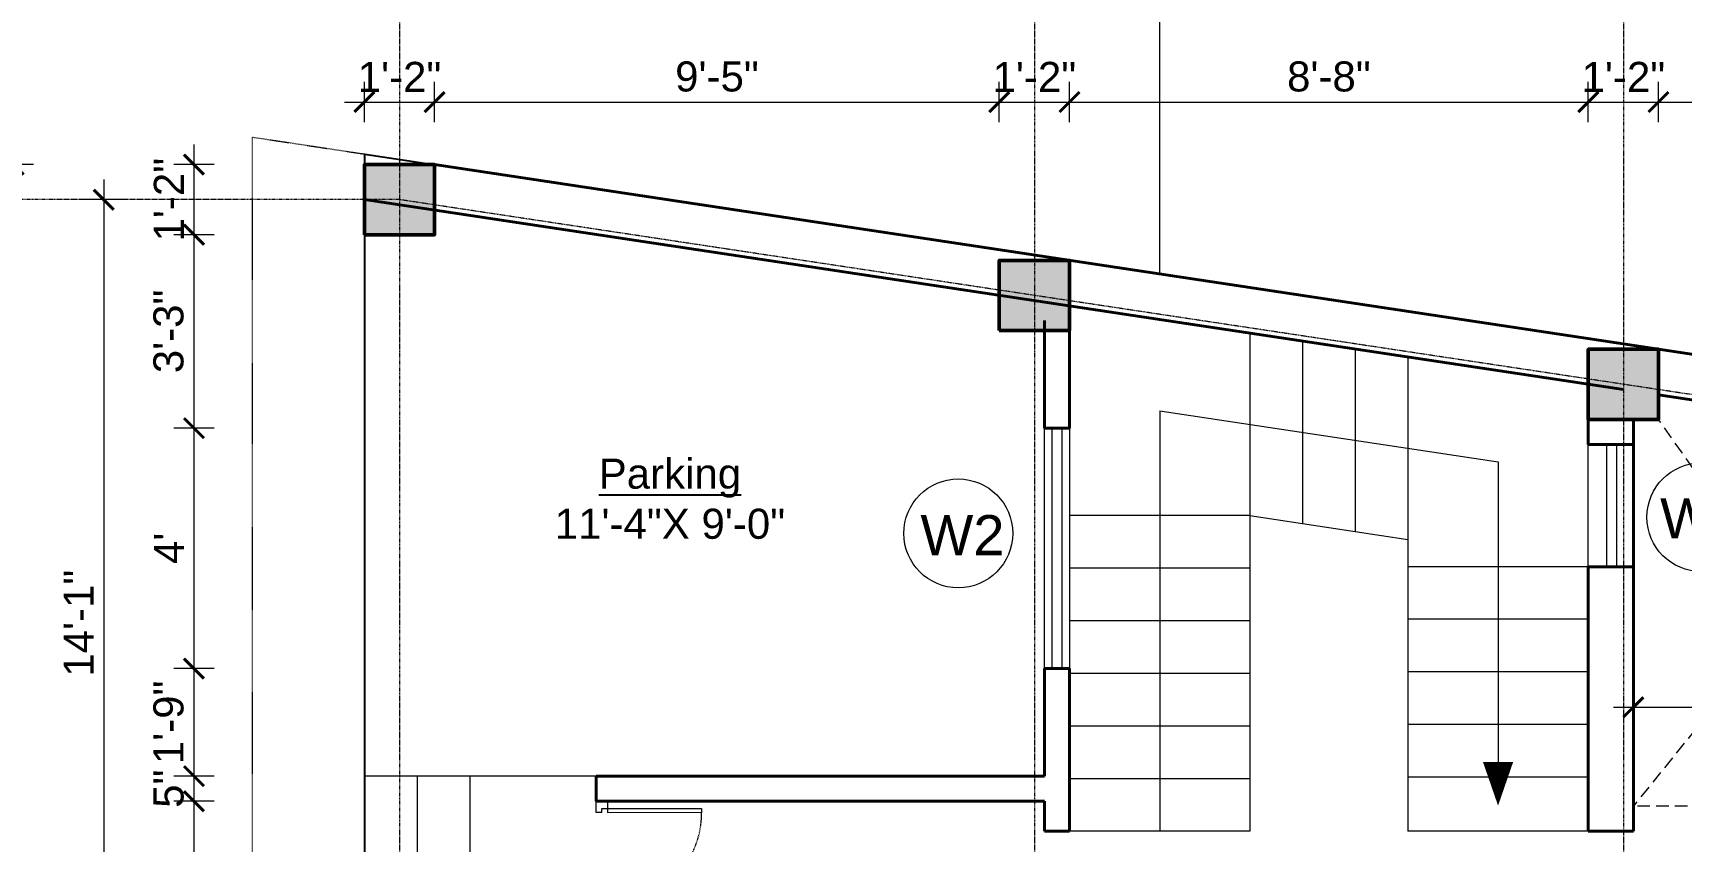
# Model space of a CAD drawing. Header units: inches. Extents: x 141029 to 151573, y -22384 to -18036.
# Drawn here: x 143721.4 to 144050.2, y -19590.5 to -19429.2 of the extents above; entities that cross this region are included whole.
import ezdxf

# ---------------------------------------------------------------- set-up
doc = ezdxf.new("R2010")
doc.units = ezdxf.units.IN
doc.header["$LTSCALE"] = 0.5
doc.header["$MEASUREMENT"] = 0
doc.header["$PDMODE"] = 66
doc.linetypes.add('CENTER', pattern=[2, 1.25, -0.25, 0.25, -0.25])
doc.linetypes.add('HIDDEN', pattern=[0.375, 0.25, -0.125])
for name, color, linetype, lineweight in [('Annotate-Lite.w', 177, 'Continuous', 9), ('Annotations-Bold.w', 177, 'Continuous', 13), ('C-COLUMN', 1, 'Continuous', 50), ('DIM', 4, 'Continuous', 5), ('DIM 1-100', 4, 'Continuous', 13), ('Door-Window.w', 4, 'Continuous', 15), ('HACTH', 253, 'Continuous', 9), ('stair', 132, 'Continuous', 13), ('TEXT', 220, 'Continuous', 9), ('wall', 1, 'Continuous', 40), ('window', 4, 'Continuous', 13)]:
    doc.layers.add(name, color=color, linetype=linetype, lineweight=lineweight)
doc.styles.add('arial.', font='arial.ttf')
doc.styles.add('gaurav', font='arial.ttf')
doc.styles.get("Standard").update_dxf_attribs({"font": 'arial.ttf'})
doc.dimstyles.new('1 by 96', dxfattribs={"dimtxt": 6, "dimasz": 4, "dimexe": 4, "dimexo": 4, "dimgap": 2, "dimtad": 1, "dimdec": 0, "dimzin": 0, "dimdsep": 46, "dimlunit": 4, "dimtxsty": 'Standard', "dimblk": 'ARCHTICK', "dimcen": 0, "dimdle": 4, "dimadec": 0, "dimazin": 0, "dimtfac": 1, "dimtdec": 0, "dimtix": 1, "dimtofl": 0, "dimtmove": 1, "dimatfit": 3, "dimldrblk": 'ARCHTICK', "dimfxl": 4, "dimfxlon": 1, "dimtolj": 1, "dimtzin": 0, "dimlwd": -1, "dimlwe": -1, "dimarcsym": 0})

# ---------------------------------------------------------------- blocks, each defined once
blk = doc.blocks.new('FDFDRE')
at = {"ltscale": 3}
for p, q in [((165701.11, -58637.82), (165701.1, -58641.5)), ((165704.78, -58637.83), (165701.11, -58637.82)), ((165704.78, -58639.66), (165703.55, -58639.66)), ((165703.55, -58639.66), (165703.55, -58641.5)), ((165704.78, -58639.66), (165704.78, -58637.83)), ((165766.98, -58637.83), (165770.65, -58637.82)), ((165766.98, -58639.66), (165766.98, -58637.83)), ((165766.98, -58639.66), (165768.2, -58639.66)), ((165768.2, -58639.66), (165768.2, -58641.5)), ((165770.65, -58637.82), (165770.65, -58641.5)), ((165701.1, -58641.5), (165703.55, -58641.5)), ((165703.55, -58641.5), (165703.53, -58672.63)), ((165703.55, -58641.5), (165704.78, -58641.5)), ((165704.78, -58641.5), (165704.76, -58672.65)), ((165766.98, -58641.5), (165767, -58672.65)), ((165768.2, -58641.5), (165766.98, -58641.5)), ((165770.65, -58641.5), (165768.2, -58641.5)), ((165768.2, -58641.5), (165768.22, -58672.63)), ((165703.53, -58672.63), (165704.76, -58672.65)), ((165768.22, -58672.63), (165767, -58672.65))]:
    blk.add_line(p, q, dxfattribs=at)
at = {"layer": 'Door-Window.w', "color": 9, "linetype": 'HIDDEN', "lineweight": 18}
for centre, start, end in [((165704.78, -58641.5), 269.9618, 3.3835), ((165766.98, -58641.5), 176.6165, 270.0382)]:
    blk.add_arc(centre, 31.16, start, end, dxfattribs=at)
blk = doc.blocks.new('_ArchTick')
at = {"color": 0, "linetype": 'ByBlock', "const_width": 0.15}
blk.add_lwpolyline([(-0.5, -0.5), (0.5, 0.5)], dxfattribs=at)
blk = doc.blocks.new('*D605')
at = {"layer": 'Defpoints', "color": 0, "transparency": 16777216}
for p in [(143801.52, -19442.94), (143787.52, -19455.43), (143801.52, -19455.43)]:
    blk.add_point(p, dxfattribs=at)
at = {"layer": 'DIM 1-100', "color": 0, "transparency": 16777216}
for p, q in [((143787.52, -19446.94), (143787.52, -19438.94)), ((143801.52, -19446.94), (143801.52, -19438.94)), ((143783.52, -19442.94), (143805.52, -19442.94))]:
    blk.add_line(p, q, dxfattribs=at)
at = {"layer": 'DIM 1-100', "color": 0, "transparency": 16777216, "xscale": 4, "yscale": 4, "zscale": 4, "rotation": 180}
blk.add_blockref('_ArchTick', (143787.52, -19442.94), dxfattribs=at)
at = {"layer": 'DIM 1-100', "color": 0, "transparency": 16777216, "xscale": 4, "yscale": 4, "zscale": 4}
blk.add_blockref('_ArchTick', (143801.52, -19442.94), dxfattribs=at)
at = {"layer": 'DIM 1-100', "color": 0, "transparency": 16777216, "insert": (143794.52, -19437.93), "char_height": 6, "attachment_point": 5}
blk.add_mtext('\\A1;1\'-2"', dxfattribs=at)
blk = doc.blocks.new('*D606')
at = {"layer": 'Defpoints', "color": 0, "transparency": 16777216}
for p in [(143914.17, -19442.94), (143801.52, -19455.43), (143914.17, -19474.55)]:
    blk.add_point(p, dxfattribs=at)
at = {"layer": 'DIM 1-100', "color": 0, "transparency": 16777216}
for p, q in [((143801.52, -19446.94), (143801.52, -19438.94)), ((143914.17, -19446.94), (143914.17, -19438.94)), ((143797.52, -19442.94), (143918.17, -19442.94))]:
    blk.add_line(p, q, dxfattribs=at)
at = {"layer": 'DIM 1-100', "color": 0, "transparency": 16777216, "xscale": 4, "yscale": 4, "zscale": 4, "rotation": 180}
blk.add_blockref('_ArchTick', (143801.52, -19442.94), dxfattribs=at)
at = {"layer": 'DIM 1-100', "color": 0, "transparency": 16777216, "xscale": 4, "yscale": 4, "zscale": 4}
blk.add_blockref('_ArchTick', (143914.17, -19442.94), dxfattribs=at)
at = {"layer": 'DIM 1-100', "color": 0, "transparency": 16777216, "insert": (143857.85, -19437.88), "char_height": 6, "attachment_point": 5}
blk.add_mtext('\\A1;9\'-5"', dxfattribs=at)
blk = doc.blocks.new('*D607')
at = {"layer": 'Defpoints', "color": 0, "transparency": 16777216}
for p in [(143928.17, -19442.94), (143914.17, -19474.55), (143928.17, -19474.55)]:
    blk.add_point(p, dxfattribs=at)
at = {"layer": 'DIM 1-100', "color": 0, "transparency": 16777216}
for p, q in [((143914.17, -19446.94), (143914.17, -19438.94)), ((143928.17, -19446.94), (143928.17, -19438.94)), ((143910.17, -19442.94), (143932.17, -19442.94))]:
    blk.add_line(p, q, dxfattribs=at)
at = {"layer": 'DIM 1-100', "color": 0, "transparency": 16777216, "xscale": 4, "yscale": 4, "zscale": 4, "rotation": 180}
blk.add_blockref('_ArchTick', (143914.17, -19442.94), dxfattribs=at)
at = {"layer": 'DIM 1-100', "color": 0, "transparency": 16777216, "xscale": 4, "yscale": 4, "zscale": 4}
blk.add_blockref('_ArchTick', (143928.17, -19442.94), dxfattribs=at)
at = {"layer": 'DIM 1-100', "color": 0, "transparency": 16777216, "insert": (143921.17, -19437.93), "char_height": 6, "attachment_point": 5}
blk.add_mtext('\\A1;1\'-2"', dxfattribs=at)
blk = doc.blocks.new('*D608')
at = {"layer": 'Defpoints', "color": 0, "transparency": 16777216}
for p in [(144031.67, -19442.94), (143928.17, -19474.55), (144031.67, -19492.29)]:
    blk.add_point(p, dxfattribs=at)
at = {"layer": 'DIM 1-100', "color": 0, "transparency": 16777216}
for p, q in [((143928.17, -19446.94), (143928.17, -19438.94)), ((144031.67, -19446.94), (144031.67, -19438.94)), ((143924.17, -19442.94), (144035.67, -19442.94))]:
    blk.add_line(p, q, dxfattribs=at)
at = {"layer": 'DIM 1-100', "color": 0, "transparency": 16777216, "xscale": 4, "yscale": 4, "zscale": 4, "rotation": 180}
blk.add_blockref('_ArchTick', (143928.17, -19442.94), dxfattribs=at)
at = {"layer": 'DIM 1-100', "color": 0, "transparency": 16777216, "xscale": 4, "yscale": 4, "zscale": 4}
blk.add_blockref('_ArchTick', (144031.67, -19442.94), dxfattribs=at)
at = {"layer": 'DIM 1-100', "color": 0, "transparency": 16777216, "insert": (143979.92, -19437.88), "char_height": 6, "attachment_point": 5}
blk.add_mtext('\\A1;8\'-8"', dxfattribs=at)
blk = doc.blocks.new('*D609')
at = {"layer": 'Defpoints', "color": 0, "transparency": 16777216}
for p in [(144045.67, -19442.94), (144031.67, -19492.29), (144045.67, -19492.29)]:
    blk.add_point(p, dxfattribs=at)
at = {"layer": 'DIM 1-100', "color": 0, "transparency": 16777216}
for p, q in [((144031.67, -19446.94), (144031.67, -19438.94)), ((144045.67, -19446.94), (144045.67, -19438.94)), ((144027.67, -19442.94), (144049.67, -19442.94))]:
    blk.add_line(p, q, dxfattribs=at)
at = {"layer": 'DIM 1-100', "color": 0, "transparency": 16777216, "xscale": 4, "yscale": 4, "zscale": 4, "rotation": 180}
blk.add_blockref('_ArchTick', (144031.67, -19442.94), dxfattribs=at)
at = {"layer": 'DIM 1-100', "color": 0, "transparency": 16777216, "xscale": 4, "yscale": 4, "zscale": 4}
blk.add_blockref('_ArchTick', (144045.67, -19442.94), dxfattribs=at)
at = {"layer": 'DIM 1-100', "color": 0, "transparency": 16777216, "insert": (144038.67, -19437.93), "char_height": 6, "attachment_point": 5}
blk.add_mtext('\\A1;1\'-2"', dxfattribs=at)
blk = doc.blocks.new('*D610')
at = {"layer": 'Defpoints', "color": 0, "transparency": 16777216}
for p in [(144174.73, -19442.94), (144045.67, -19492.29), (144174.73, -19513.9)]:
    blk.add_point(p, dxfattribs=at)
at = {"layer": 'DIM 1-100', "color": 0, "transparency": 16777216}
for p, q in [((144045.67, -19446.94), (144045.67, -19438.94)), ((144174.73, -19446.94), (144174.73, -19438.94)), ((144041.67, -19442.94), (144178.73, -19442.94))]:
    blk.add_line(p, q, dxfattribs=at)
at = {"layer": 'DIM 1-100', "color": 0, "transparency": 16777216, "xscale": 4, "yscale": 4, "zscale": 4, "rotation": 180}
blk.add_blockref('_ArchTick', (144045.67, -19442.94), dxfattribs=at)
at = {"layer": 'DIM 1-100', "color": 0, "transparency": 16777216, "xscale": 4, "yscale": 4, "zscale": 4}
blk.add_blockref('_ArchTick', (144174.73, -19442.94), dxfattribs=at)
at = {"layer": 'DIM 1-100', "color": 0, "transparency": 16777216, "insert": (144110.2, -19437.88), "char_height": 6, "attachment_point": 5}
blk.add_mtext('\\A1;10\'-9"', dxfattribs=at)
blk = doc.blocks.new('*D612')
at = {"layer": 'Defpoints', "color": 0, "transparency": 16777216}
for p in [(144038.67, -19422.48), (144038.67, -19499.29), (144181.73, -19520.9)]:
    blk.add_point(p, dxfattribs=at)
at = {"layer": 'DIM 1-100', "color": 0, "transparency": 16777216}
for p, q in [((144038.67, -19426.48), (144038.67, -19418.48)), ((144181.73, -19426.48), (144181.73, -19418.48)), ((144185.73, -19422.48), (144034.67, -19422.48))]:
    blk.add_line(p, q, dxfattribs=at)
at = {"layer": 'DIM 1-100', "color": 0, "transparency": 16777216, "xscale": 4, "yscale": 4, "zscale": 4, "rotation": 180}
blk.add_blockref('_ArchTick', (144038.67, -19422.48), dxfattribs=at)
at = {"layer": 'DIM 1-100', "color": 0, "transparency": 16777216, "xscale": 4, "yscale": 4, "zscale": 4}
blk.add_blockref('_ArchTick', (144181.73, -19422.48), dxfattribs=at)
at = {"layer": 'DIM 1-100', "color": 0, "transparency": 16777216, "insert": (144110.2, -19417.46), "char_height": 6, "attachment_point": 5}
blk.add_mtext('\\A1;11\'-11"', dxfattribs=at)
blk = doc.blocks.new('*D613')
at = {"layer": 'Defpoints', "color": 0, "transparency": 16777216}
for p in [(143921.17, -19422.48), (143921.17, -19481.55), (144038.67, -19499.29)]:
    blk.add_point(p, dxfattribs=at)
at = {"layer": 'DIM 1-100', "color": 0, "transparency": 16777216}
for p, q in [((143921.17, -19426.48), (143921.17, -19418.48)), ((144038.67, -19426.48), (144038.67, -19418.48)), ((144042.67, -19422.48), (143917.17, -19422.48))]:
    blk.add_line(p, q, dxfattribs=at)
at = {"layer": 'DIM 1-100', "color": 0, "transparency": 16777216, "xscale": 4, "yscale": 4, "zscale": 4, "rotation": 180}
blk.add_blockref('_ArchTick', (143921.17, -19422.48), dxfattribs=at)
at = {"layer": 'DIM 1-100', "color": 0, "transparency": 16777216, "xscale": 4, "yscale": 4, "zscale": 4}
blk.add_blockref('_ArchTick', (144038.67, -19422.48), dxfattribs=at)
at = {"layer": 'DIM 1-100', "color": 0, "transparency": 16777216, "insert": (143979.92, -19417.41), "char_height": 6, "attachment_point": 5}
blk.add_mtext('\\A1;9\'-10"', dxfattribs=at)
blk = doc.blocks.new('*D614')
at = {"layer": 'Defpoints', "color": 0, "transparency": 16777216}
for p in [(143794.52, -19422.48), (143794.52, -19462.43), (143921.17, -19481.55)]:
    blk.add_point(p, dxfattribs=at)
at = {"layer": 'DIM 1-100', "color": 0, "transparency": 16777216}
for p, q in [((143794.52, -19426.48), (143794.52, -19418.48)), ((143921.17, -19426.48), (143921.17, -19418.48)), ((143925.17, -19422.48), (143790.52, -19422.48))]:
    blk.add_line(p, q, dxfattribs=at)
at = {"layer": 'DIM 1-100', "color": 0, "transparency": 16777216, "xscale": 4, "yscale": 4, "zscale": 4, "rotation": 180}
blk.add_blockref('_ArchTick', (143794.52, -19422.48), dxfattribs=at)
at = {"layer": 'DIM 1-100', "color": 0, "transparency": 16777216, "xscale": 4, "yscale": 4, "zscale": 4}
blk.add_blockref('_ArchTick', (143921.17, -19422.48), dxfattribs=at)
at = {"layer": 'DIM 1-100', "color": 0, "transparency": 16777216, "insert": (143857.85, -19417.41), "char_height": 6, "attachment_point": 5}
blk.add_mtext('\\A1;10\'-7"', dxfattribs=at)
blk = doc.blocks.new('*D615')
at = {"layer": 'Defpoints', "color": 0, "transparency": 16777216}
for p in [(144189.2, -19403.23), (143787.52, -19455.43), (144189.2, -19513.97)]:
    blk.add_point(p, dxfattribs=at)
at = {"layer": 'DIM 1-100', "color": 0, "transparency": 16777216}
for p, q in [((143787.52, -19407.23), (143787.52, -19399.23)), ((144189.2, -19407.23), (144189.2, -19399.23)), ((143783.52, -19403.23), (144193.2, -19403.23))]:
    blk.add_line(p, q, dxfattribs=at)
at = {"layer": 'DIM 1-100', "color": 0, "transparency": 16777216, "xscale": 4, "yscale": 4, "zscale": 4, "rotation": 180}
blk.add_blockref('_ArchTick', (143787.52, -19403.23), dxfattribs=at)
at = {"layer": 'DIM 1-100', "color": 0, "transparency": 16777216, "xscale": 4, "yscale": 4, "zscale": 4}
blk.add_blockref('_ArchTick', (144189.2, -19403.23), dxfattribs=at)
at = {"layer": 'DIM 1-100', "color": 0, "transparency": 16777216, "insert": (143988.36, -19398.16), "char_height": 6, "attachment_point": 5}
blk.add_mtext('\\A1;33\'-6"', dxfattribs=at)
blk = doc.blocks.new('*D636')
at = {"layer": 'Defpoints', "color": 0, "transparency": 16777216}
for p in [(143787.52, -19455.43), (143753.52, -19469.43), (143787.52, -19469.43)]:
    blk.add_point(p, dxfattribs=at)
at = {"layer": 'DIM 1-100', "color": 0, "transparency": 16777216}
for p, q in [((143753.52, -19451.43), (143753.52, -19473.43)), ((143757.52, -19455.43), (143749.52, -19455.43)), ((143757.52, -19469.43), (143749.52, -19469.43))]:
    blk.add_line(p, q, dxfattribs=at)
at = {"layer": 'DIM 1-100', "color": 0, "transparency": 16777216, "xscale": 4, "yscale": 4, "zscale": 4}
for p, rotation in [((143753.52, -19455.43), 90), ((143753.52, -19469.43), 270)]:
    blk.add_blockref('_ArchTick', p, dxfattribs=dict(at, rotation=rotation))
at = {"layer": 'DIM 1-100', "color": 0, "transparency": 16777216, "insert": (143748.51, -19462.43), "char_height": 6, "attachment_point": 5, "rotation": 90}
blk.add_mtext('\\A1;1\'-2"', dxfattribs=at)
blk = doc.blocks.new('*D637')
at = {"layer": 'Defpoints', "color": 0, "transparency": 16777216}
for p in [(143787.52, -19469.43), (143753.52, -19508.03), (143923.17, -19508.03)]:
    blk.add_point(p, dxfattribs=at)
at = {"layer": 'DIM 1-100', "color": 0, "transparency": 16777216}
for p, q in [((143753.52, -19465.43), (143753.52, -19512.03)), ((143757.52, -19469.43), (143749.52, -19469.43)), ((143757.52, -19508.03), (143749.52, -19508.03))]:
    blk.add_line(p, q, dxfattribs=at)
at = {"layer": 'DIM 1-100', "color": 0, "transparency": 16777216, "xscale": 4, "yscale": 4, "zscale": 4}
for p, rotation in [((143753.52, -19469.43), 90), ((143753.52, -19508.03), 270)]:
    blk.add_blockref('_ArchTick', p, dxfattribs=dict(at, rotation=rotation))
at = {"layer": 'DIM 1-100', "color": 0, "transparency": 16777216, "insert": (143748.46, -19488.73), "char_height": 6, "attachment_point": 5, "rotation": 90}
blk.add_mtext('\\A1;3\'-3"', dxfattribs=at)
blk = doc.blocks.new('*D638')
at = {"layer": 'Defpoints', "color": 0, "transparency": 16777216}
for p in [(143923.17, -19508.03), (143753.52, -19556.03), (143923.17, -19556.03)]:
    blk.add_point(p, dxfattribs=at)
at = {"layer": 'DIM 1-100', "color": 0, "transparency": 16777216}
for p, q in [((143753.52, -19504.03), (143753.52, -19560.03)), ((143757.52, -19508.03), (143749.52, -19508.03)), ((143757.52, -19556.03), (143749.52, -19556.03))]:
    blk.add_line(p, q, dxfattribs=at)
at = {"layer": 'DIM 1-100', "color": 0, "transparency": 16777216, "xscale": 4, "yscale": 4, "zscale": 4}
for p, rotation in [((143753.52, -19508.03), 90), ((143753.52, -19556.03), 270)]:
    blk.add_blockref('_ArchTick', p, dxfattribs=dict(at, rotation=rotation))
at = {"layer": 'DIM 1-100', "color": 0, "transparency": 16777216, "insert": (143748.52, -19532.03), "char_height": 6, "attachment_point": 5, "rotation": 90}
blk.add_mtext("\\A1;4'", dxfattribs=at)
blk = doc.blocks.new('*D639')
at = {"layer": 'Defpoints', "color": 0, "transparency": 16777216}
for p in [(143923.17, -19556.03), (143753.52, -19577.5), (143923.17, -19577.5)]:
    blk.add_point(p, dxfattribs=at)
at = {"layer": 'DIM 1-100', "color": 0, "transparency": 16777216}
for p, q in [((143753.52, -19552.03), (143753.52, -19581.5)), ((143757.52, -19556.03), (143749.52, -19556.03)), ((143757.52, -19577.5), (143749.52, -19577.5))]:
    blk.add_line(p, q, dxfattribs=at)
at = {"layer": 'DIM 1-100', "color": 0, "transparency": 16777216, "xscale": 4, "yscale": 4, "zscale": 4}
for p, rotation in [((143753.52, -19556.03), 90), ((143753.52, -19577.5), 270)]:
    blk.add_blockref('_ArchTick', p, dxfattribs=dict(at, rotation=rotation))
at = {"layer": 'DIM 1-100', "color": 0, "transparency": 16777216, "insert": (143748.46, -19566.76), "char_height": 6, "attachment_point": 5, "rotation": 90}
blk.add_mtext('\\A1;1\'-9"', dxfattribs=at)
blk = doc.blocks.new('*D640')
at = {"layer": 'Defpoints', "color": 0, "transparency": 16777216}
for p in [(143923.17, -19577.5), (143753.52, -19582.5), (143833.76, -19582.5)]:
    blk.add_point(p, dxfattribs=at)
at = {"layer": 'DIM 1-100', "color": 0, "transparency": 16777216}
for p, q in [((143757.52, -19577.5), (143749.52, -19577.5)), ((143757.52, -19582.5), (143749.52, -19582.5))]:
    blk.add_line(p, q, dxfattribs=at)
at = {"layer": 'DIM 1-100', "color": 0, "transparency": 16777216, "insert": (143748.47, -19580), "char_height": 6, "attachment_point": 5, "rotation": 90}
blk.add_mtext('\\A1;5"', dxfattribs=at)
blk = doc.blocks.new('*D641')
at = {"layer": 'Defpoints', "color": 0, "transparency": 16777216}
for p in [(143833.76, -19582.5), (143753.52, -19624.5), (143787.52, -19624.5)]:
    blk.add_point(p, dxfattribs=at)
at = {"layer": 'DIM 1-100', "color": 0, "transparency": 16777216}
for p, q in [((143753.52, -19578.5), (143753.52, -19628.5)), ((143757.52, -19582.5), (143749.52, -19582.5)), ((143757.52, -19624.5), (143749.52, -19624.5))]:
    blk.add_line(p, q, dxfattribs=at)
at = {"layer": 'DIM 1-100', "color": 0, "transparency": 16777216, "xscale": 4, "yscale": 4, "zscale": 4}
for p, rotation in [((143753.52, -19582.5), 90), ((143753.52, -19624.5), 270)]:
    blk.add_blockref('_ArchTick', p, dxfattribs=dict(at, rotation=rotation))
at = {"layer": 'DIM 1-100', "color": 0, "transparency": 16777216, "insert": (143748.46, -19603.5), "char_height": 6, "attachment_point": 5, "rotation": 90}
blk.add_mtext('\\A1;3\'-6"', dxfattribs=at)
blk = doc.blocks.new('*D646')
at = {"layer": 'Defpoints', "color": 0, "transparency": 16777216}
for p in [(143787.6, -19462.43), (143735.52, -19631.5), (143787.52, -19631.5)]:
    blk.add_point(p, dxfattribs=at)
at = {"layer": 'DIM 1-100', "color": 0, "transparency": 16777216}
for p, q in [((143735.52, -19458.43), (143735.52, -19635.5)), ((143739.52, -19462.43), (143731.52, -19462.43)), ((143739.52, -19631.5), (143731.52, -19631.5))]:
    blk.add_line(p, q, dxfattribs=at)
at = {"layer": 'DIM 1-100', "color": 0, "transparency": 16777216, "xscale": 4, "yscale": 4, "zscale": 4}
for p, rotation in [((143735.52, -19462.43), 90), ((143735.52, -19631.5), 270)]:
    blk.add_blockref('_ArchTick', p, dxfattribs=dict(at, rotation=rotation))
at = {"layer": 'DIM 1-100', "color": 0, "transparency": 16777216, "insert": (143730.51, -19546.97), "char_height": 6, "attachment_point": 5, "rotation": 90}
blk.add_mtext('\\A1;14\'-1"', dxfattribs=at)
blk = doc.blocks.new('*D529')
at = {"layer": 'Defpoints', "color": 0, "transparency": 16777216}
for p in [(143717.52, -19455.43), (143787.52, -19455.43), (143787.52, -19756.73)]:
    blk.add_point(p, dxfattribs=at)
at = {"layer": 'DIM 1-100', "color": 0, "transparency": 16777216}
for p, q in [((143717.52, -19760.73), (143717.52, -19451.43)), ((143721.52, -19455.43), (143713.52, -19455.43)), ((143721.52, -19756.73), (143713.52, -19756.73))]:
    blk.add_line(p, q, dxfattribs=at)
at = {"layer": 'DIM 1-100', "color": 0, "transparency": 16777216, "xscale": 4, "yscale": 4, "zscale": 4}
for p, rotation in [((143717.52, -19455.43), 90), ((143717.52, -19756.73), 270)]:
    blk.add_blockref('_ArchTick', p, dxfattribs=dict(at, rotation=rotation))
at = {"layer": 'DIM 1-100', "color": 0, "transparency": 16777216, "insert": (143712.46, -19606.08), "char_height": 6, "attachment_point": 5, "rotation": 90}
blk.add_mtext('\\A1;25\'-1"', dxfattribs=at)
blk = doc.blocks.new('*D530')
at = {"layer": 'Defpoints', "color": 0, "transparency": 16777216}
for p in [(144100.21, -19563.72), (144040.67, -19583.5), (144100.21, -19583.5)]:
    blk.add_point(p, dxfattribs=at)
at = {"layer": 'DIM 1-100', "color": 0, "transparency": 16777216}
for p, q in [((144040.67, -19567.72), (144040.67, -19559.72)), ((144100.21, -19567.72), (144100.21, -19559.72)), ((144036.67, -19563.72), (144104.21, -19563.72))]:
    blk.add_line(p, q, dxfattribs=at)
at = {"layer": 'DIM 1-100', "color": 0, "transparency": 16777216, "xscale": 4, "yscale": 4, "zscale": 4, "rotation": 180}
blk.add_blockref('_ArchTick', (144040.67, -19563.72), dxfattribs=at)
at = {"layer": 'DIM 1-100', "color": 0, "transparency": 16777216, "xscale": 4, "yscale": 4, "zscale": 4}
blk.add_blockref('_ArchTick', (144100.21, -19563.72), dxfattribs=at)
at = {"layer": 'DIM 1-100', "color": 0, "transparency": 16777216, "insert": (144070.44, -19558.67), "char_height": 6, "attachment_point": 5}
blk.add_mtext("\\A1;5'", dxfattribs=at)

msp = doc.modelspace()

# ---------------------------------------------------------------- hatches: boundary and pattern name
at = {"layer": 'C-COLUMN'}
h = msp.add_hatch(color=256, dxfattribs=at)
h.dxf.hatch_style = 1
h.paths.add_polyline_path([(143801.52, -19455.43), (143787.52, -19455.43), (143787.52, -19469.43), (143801.52, -19469.43)])
h = msp.add_hatch(color=256, dxfattribs=at)
h.dxf.hatch_style = 1
h.paths.add_polyline_path([(143928.17, -19474.55), (143914.17, -19474.55), (143914.17, -19488.55), (143928.17, -19488.55)])
h = msp.add_hatch(color=256, dxfattribs=at)
h.dxf.hatch_style = 1
h.paths.add_polyline_path([(144045.67, -19492.29), (144031.67, -19492.29), (144031.67, -19506.29), (144045.67, -19506.29)])

# ---------------------------------------------------------------- linework, layer by layer
at = {"layer": 'Annotate-Lite.w', "ltscale": 0.005}
for centre in [(144054.22, -19525.81), (143905.99, -19529.04)]:
    msp.add_circle(centre, 10.86, dxfattribs=at)
at = {"layer": 'Annotations-Bold.w', "linetype": 'CENTER', "ltscale": 0.3}
for p, q in [((143794.52, -19391.25), (143794.52, -19838)), ((143921.17, -19391.25), (143921.17, -19838)), ((144038.67, -19391.25), (144038.67, -19838))]:
    msp.add_line(p, q, dxfattribs=at)
msp.add_lwpolyline([(144264.74, -19520.9), (144181.73, -19520.9), (144038.67, -19499.29), (143921.17, -19481.55), (143794.52, -19462.43), (143704.52, -19462.43)], dxfattribs=at)
at = {"layer": 'C-COLUMN'}
for points in [[(143787.52, -19469.43), (143801.52, -19469.43), (143801.52, -19455.43), (143787.52, -19455.43)], [(143914.17, -19488.55), (143928.17, -19488.55), (143928.17, -19474.55), (143914.17, -19474.55)], [(144031.67, -19506.29), (144045.67, -19506.29), (144045.67, -19492.29), (144031.67, -19492.29)]]:
    msp.add_lwpolyline(points, close=True, dxfattribs=at)
at = {"layer": 'Defpoints'}
msp.add_lwpolyline([(144189.2, -19513.97), (144179.63, -19756.73), (143787.52, -19756.73), (143787.63, -19453.33), (144189.2, -19513.97)], dxfattribs=at)
at = {"layer": 'DIM'}
for p, q in [((143946.17, -19504.58), (143946.17, -19588.5)), ((143946.17, -19504.58), (144013.67, -19514.77)), ((144013.67, -19514.77), (144013.67, -19574.7, 0))]:
    msp.add_line(p, q, dxfattribs=at)
at = {"layer": 'HACTH', "linetype": 'HIDDEN', "ltscale": 0.3}
for p, q in [((143765.19, -19627.5), (143765.19, -19449.95)), ((143765.19, -19449.95), (143799.52, -19455.13))]:
    msp.add_line(p, q, dxfattribs=at)
at = {"layer": 'HACTH', "linetype": 'HIDDEN', "ltscale": 20}
for p, q in [((144100.21, -19583.5), (144045.67, -19506.29)), ((144100.21, -19509.63), (144040.67, -19583.5))]:
    msp.add_line(p, q, dxfattribs=at)
msp.add_lwpolyline([(144100.21, -19583.5), (144040.67, -19583.5), (144040.67, -19506.29), (144045.67, -19506.29), (144045.67, -19501.4), (144100.21, -19509.63), (144100.21, -19583.5)], dxfattribs=at)
at = {"layer": 'stair', "linetype": 'ByBlock'}
for p, q in [((143964.17, -19489.09), (143964.17, -19525.5)), ((143974.67, -19490.68), (143974.67, -19527.08)), ((143985.17, -19492.26), (143985.17, -19528.67)), ((143995.67, -19493.85), (143995.67, -19530.26)), ((143964.17, -19525.5), (143928.17, -19525.5)), ((143964.17, -19525.5), (143995.67, -19530.26)), ((143964.17, -19525.5), (143964.17, -19588.5)), ((143995.67, -19530.26), (143995.67, -19588.5)), ((143964.17, -19536), (143928.17, -19536)), ((143964.17, -19546.5), (143928.17, -19546.5)), ((143964.17, -19557), (143928.17, -19557)), ((143964.17, -19567.5), (143928.17, -19567.5)), ((143833.76, -19577.5), (143787.52, -19577.5)), ((143787.52, -19577.5), (143787.52, -19624.5)), ((143798.02, -19577.5), (143798.02, -19624.5)), ((143808.52, -19577.5), (143808.52, -19624.5)), ((143964.17, -19578), (143928.17, -19578)), ((143964.17, -19588.5), (143928.17, -19588.5)), ((144031.67, -19588.5), (143995.67, -19588.5))]:
    msp.add_line(p, q, dxfattribs=at)
for points in [[(144031.67, -19535.69), (143995.67, -19535.69)], [(144031.67, -19546.19), (143995.67, -19546.19)], [(144031.67, -19556.69), (143995.67, -19556.69)], [(144031.67, -19567.19), (143995.67, -19567.19)], [(144031.67, -19577.69), (143995.67, -19577.69)]]:
    msp.add_lwpolyline(points, dxfattribs=at)
at = {"layer": 'stair', "linetype": 'ByBlock', "elevation": 0}
msp.add_lwpolyline([(144013.67, -19574.7, 6, 0, 0), (144013.67, -19583.38, 0, 0, 0)], format="xyseb", dxfattribs=at)
at = {"layer": 'TEXT'}
msp.add_lwpolyline([(143946.17, -19477.27), (143946.17, -19394)], dxfattribs=at)
at = {"layer": 'wall'}
for p, q in [((144045.67, -19492.29), (143801.52, -19455.43)), ((144045.67, -19492.29), (143801.52, -19455.43)), ((143928.17, -19508.03), (143928.17, -19483.66)), ((143928.17, -19508.03), (143928.17, -19483.66)), ((143923.17, -19508.03), (143923.17, -19486.55)), ((144100.21, -19500.53), (144045.67, -19492.29)), ((144031.67, -19511.29), (144031.67, -19499.28)), ((143923.17, -19508.03), (143928.17, -19508.03)), ((144040.67, -19588.5), (144040.67, -19506.29)), ((144031.67, -19511.29), (144040.67, -19511.29)), ((144031.67, -19588.5), (144031.67, -19535.69)), ((144031.67, -19535.69), (144040.67, -19535.69)), ((143923.17, -19577.5), (143923.17, -19556.03)), ((143923.17, -19556.03), (143928.17, -19556.03)), ((143928.17, -19588.5), (143928.17, -19556.03)), ((143928.17, -19588.5), (143928.17, -19556.03)), ((143833.76, -19577.5), (143923.17, -19577.5)), ((143833.76, -19577.5), (143833.76, -19582.5)), ((143833.76, -19582.5), (143923.17, -19582.5)), ((143923.17, -19588.5), (143923.17, -19582.5)), ((143923.17, -19588.5), (143928.17, -19588.5)), ((144031.67, -19588.5), (144040.67, -19588.5))]:
    msp.add_line(p, q, dxfattribs=at)
for points in [[(144045.67, -19492.29), (143801.52, -19455.43)], [(144038.67, -19500.34), (143787.52, -19462.42)], [(144038.67, -19500.34), (143787.52, -19462.42)], [(144100.21, -19509.63), (144045.67, -19501.4)], [(144100.21, -19509.63), (144045.67, -19501.4)]]:
    msp.add_lwpolyline(points, dxfattribs=at)
at = {"layer": 'window'}
for p, q in [((143923.17, -19556.03), (143923.17, -19508.03)), ((143924.67, -19508.03), (143924.67, -19556.03)), ((143926.67, -19508.03), (143926.67, -19556.03)), ((143928.17, -19508.03), (143928.17, -19556.03)), ((144031.67, -19535.69), (144031.67, -19511.29)), ((144035.27, -19511.29), (144035.27, -19535.69)), ((144037.27, -19511.29), (144037.27, -19535.69)), ((144040.67, -19535.69), (144040.67, -19511.29))]:
    msp.add_line(p, q, dxfattribs=at)

# ---------------------------------------------------------------- block references
at = {"layer": 'Door-Window.w', "ltscale": 0.005, "xscale": 0.6039383709985556, "yscale": 0.6039383709985556, "zscale": 0.6039383709985556, "rotation": 89.99999999999999}
msp.add_blockref('FDFDRE', (108420.13, -119697.76), dxfattribs=at)

# ---------------------------------------------------------------- texts
at = {"layer": 'Annotate-Lite.w', "ltscale": 0.005, "char_height": 8, "attachment_point": 1, "style": 'gaurav'}
for s, insert in [('W5', (144045.99, -19522.02)), ('W2', (143898.44, -19525.39))]:
    msp.add_mtext_dynamic_manual_height_columns(s, width=8, gutter_width=100, heights=[0], dxfattribs=dict(at, insert=insert))
at = {"layer": 'TEXT', "lineweight": -2, "insert": (143848.47, -19522.16), "char_height": 6, "width": 127.5059, "attachment_point": 5, "style": 'arial.'}
msp.add_mtext('{\\LParking\\P}11\'-4"X 9\'-0"', dxfattribs=at)

# ---------------------------------------------------------------- dimensions: what is measured, and where the dimension line sits
at = {"layer": 'DIM 1-100'}
for base, p1, p2, picture, middle in [((144189.2, -19403.23), (143787.52, -19455.43), (144189.2, -19513.97), '*D615', (143988.36, -19398.16)), ((143794.52, -19422.48), (143921.17, -19481.55), (143794.52, -19462.43), '*D614', (143857.85, -19417.41)), ((143921.17128491, -19422.4753938), (144038.67128491, -19499.29480565), (143921.17128491, -19481.55424114), '*D613', (143979.92128491, -19417.41195587)), ((144038.67, -19422.48), (144181.73, -19520.9), (144038.67, -19499.29), '*D612', (144110.2, -19417.46)), ((143914.17, -19442.94), (143801.52, -19455.43), (143914.17, -19474.55), '*D606', (143857.85, -19437.88)), ((144031.67128491, -19442.9441438), (143928.17128491, -19474.55424114), (144031.67128491, -19492.29480565), '*D608', (143979.92128491, -19437.88070587)), ((144174.73, -19442.94), (144045.67, -19492.29), (144174.73, -19513.9), '*D610', (144110.2, -19437.88)), ((144100.21, -19563.72), (144040.67, -19583.5), (144100.21, -19583.5), '*D530', (144070.44, -19558.67))]:
    dim = msp.add_linear_dim(base=base, p1=p1, p2=p2, dimstyle='1 by 96', dxfattribs=at)
    dim.commit()
    dim.dimension.update_dxf_attribs({"geometry": picture, "text_midpoint": middle})
for base, p1, p2, picture, middle in [((143801.52, -19442.94), (143787.52, -19455.43), (143801.52, -19455.43), '*D605', (143794.52, -19442.94)), ((143928.17, -19442.94), (143914.17, -19474.55), (143928.17, -19474.55), '*D607', (143921.17, -19442.94)), ((144045.67, -19442.94), (144031.67, -19492.29), (144045.67, -19492.29), '*D609', (144038.67, -19442.94))]:
    dim = msp.add_linear_dim(base=base, p1=p1, p2=p2, dimstyle='1 by 96', dxfattribs=at)
    dim.commit()
    dim.dimension.update_dxf_attribs({"geometry": picture, "text_midpoint": middle, "dimtype": 160})
for base, p1, p2, picture, middle in [((143717.52, -19455.43), (143787.52, -19756.73), (143787.52, -19455.43), '*D529', (143712.46, -19606.08)), ((143735.52, -19631.5), (143787.6, -19462.43), (143787.52, -19631.5), '*D646', (143730.51, -19546.97)), ((143753.52, -19508.03), (143787.52, -19469.43), (143923.17, -19508.03), '*D637', (143748.46, -19488.73)), ((143753.52, -19556.03), (143923.17, -19508.03), (143923.17, -19556.03), '*D638', (143748.52, -19532.03)), ((143753.52, -19577.5), (143923.17, -19556.03), (143923.17, -19577.5), '*D639', (143748.46, -19566.76)), ((143753.52, -19582.5), (143923.17, -19577.5), (143833.76, -19582.5), '*D640', (143748.47, -19580)), ((143753.52, -19624.5), (143833.76, -19582.5), (143787.52, -19624.5), '*D641', (143748.46, -19603.5))]:
    dim = msp.add_linear_dim(base=base, p1=p1, p2=p2, angle=90, dimstyle='1 by 96', dxfattribs=at)
    dim.commit()
    dim.dimension.update_dxf_attribs({"geometry": picture, "text_midpoint": middle})
dim = msp.add_linear_dim(base=(143753.52, -19469.43), p1=(143787.52, -19455.43), p2=(143787.52, -19469.43), angle=90, dimstyle='1 by 96', dxfattribs=at)
dim.commit()
dim.dimension.update_dxf_attribs({"geometry": '*D636', "text_midpoint": (143753.52, -19462.43), "dimtype": 160})

doc.saveas('drawing.dxf')
